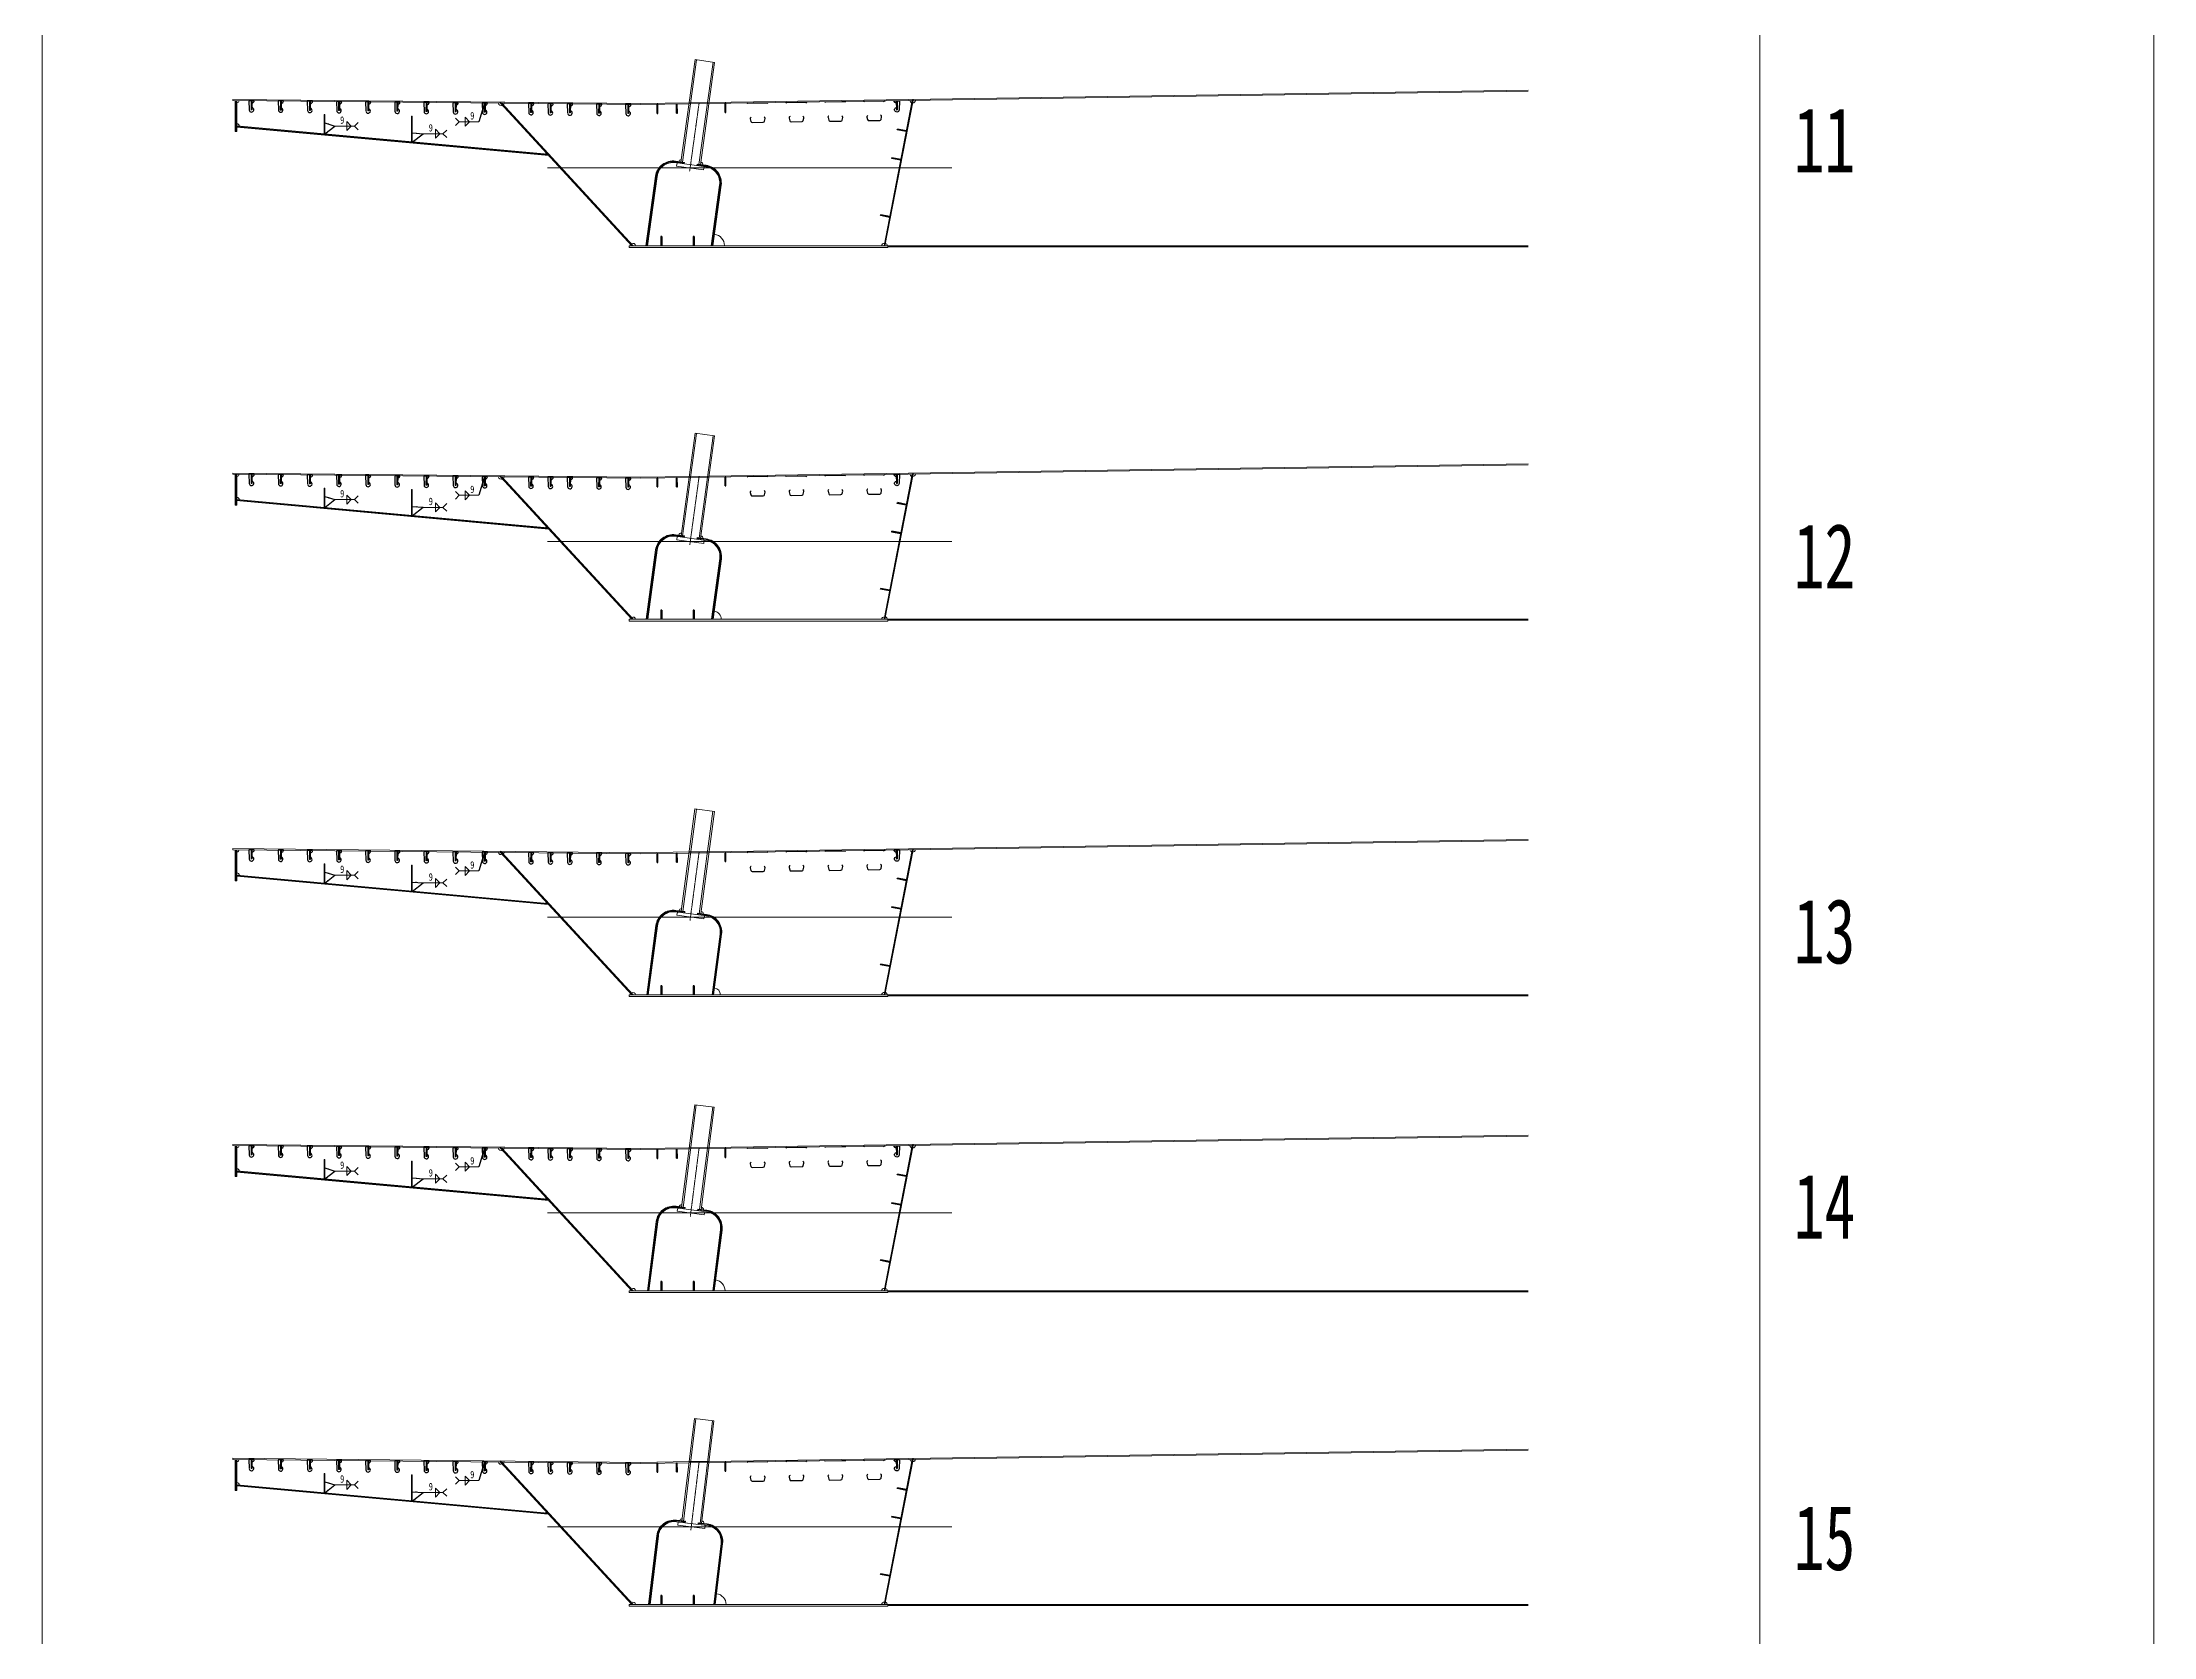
# Model space of a CAD drawing. Header units: millimetres. Extents: x 44597 to 300567, y -113054 to 73044.
# Drawn here: x 117247 to 149849, y 1205 to 25829 of the extents above; entities that cross this region are included whole.
import ezdxf
from ezdxf.enums import TextEntityAlignment as Align

# ---------------------------------------------------------------- set-up
doc = ezdxf.new("R2010")
doc.units = ezdxf.units.MM
doc.linetypes.add('CENTER2', pattern=[28.575, 19.05, -3.175, 3.175, -3.175])
doc.layers.get('Defpoints').update_dxf_attribs({"color": 8})
for name, color, linetype, lineweight in [('Dim', 4, 'Continuous', 15), ('中心线', 2, 'CENTER2', 15), ('标注线及字体', 2, 'Continuous', 15), ('细实线', 4, 'Continuous', 15), ('钢板粗线', 1, 'Continuous', 25), ('钢板细线', 6, 'Continuous', 15)]:
    doc.layers.add(name, color=color, linetype=linetype, lineweight=lineweight)
doc.layers.add('Text', color=4, linetype='Continuous')
doc.styles.add('111', font='', dxfattribs={"width": 0.7})
doc.styles.add('SMEDI', font='', dxfattribs={"width": 0.75})
doc.styles.get("Standard").update_dxf_attribs({"font": ''})
doc.styles.get('111').set_extended_font_data('仿宋_GB2312')
doc.styles.get('SMEDI').set_extended_font_data('仿宋_GB2312')
doc.styles.get('Standard').set_extended_font_data('仿宋_GB2312')
doc.dimstyles.new('200', dxfattribs={"dimscale": 0, "dimtxt": 2.5, "dimasz": 1, "dimexe": 1, "dimexo": 1, "dimgap": 0.6, "dimtad": 1, "dimdec": 0, "dimdsep": 46, "dimtxsty": '111', "dimblk": 'OBLIQUE', "dimcen": 0, "dimclrd": 4, "dimclre": 4, "dimclrt": 4, "dimadec": 1, "dimazin": 2, "dimtfac": 1, "dimtdec": 0, "dimtix": 1, "dimtmove": 2, "dimatfit": 3, "dimfxl": 4, "dimfxlon": 1, "dimtolj": 1, "dimlwd": -1, "dimlwe": -1, "dimarcsym": 0})
doc.dimstyles.new('MSteel_1.0_1.0', dxfattribs={"dimtxt": 3, "dimasz": 1.2, "dimexe": 1, "dimexo": 1, "dimgap": 1, "dimtad": 3, "dimtoh": 1, "dimdec": 0, "dimzin": 0, "dimdsep": 46, "dimtxsty": 'Standard', "dimblk": 'ARCHTICK', "dimcen": 0.09, "dimclrd": 3, "dimclre": 3, "dimadec": 0, "dimazin": 0, "dimtfac": 1, "dimtdec": 4, "dimtofl": 0, "dimtmove": 0, "dimatfit": 3, "dimfxl": 1, "dimtolj": 1, "dimtzin": 0, "dimarcsym": 0})

# ---------------------------------------------------------------- blocks, each defined once
blk = doc.blocks.new('U型肋1')
at = {"layer": 'Defpoints'}
blk.add_line((-160, 0), (160, 0), dxfattribs=at)
at = {"layer": '钢板粗线', "color": 6}
for p, q in [((148, -10), (160, 0)), ((-148, -10), (-160, 0))]:
    blk.add_line(p, q, dxfattribs=at)
blk.add_lwpolyline([(-99, -220, 0.414266), (-114, -245), (-104, -285, 0.348876), (-85, -300), (85, -300, 0.348876), (104, -285), (114, -245, 0.414091), (99, -220, 0.414091)], format="xyb", dxfattribs=at)
blk = doc.blocks.new('12-140加劲 有过焊孔')
at = {"layer": 'Defpoints'}
blk.add_line((0, 0), (0, 140), dxfattribs=at)
at = {"layer": '钢板粗线', "color": 7}
for p, q in [((-6, 0), (-6, 140)), ((-6, 140), (6, 140)), ((6, 0), (6, 140)), ((41, 0), (35, 141)), ((-41, 0), (41, 0))]:
    blk.add_line(p, q, dxfattribs=at)
for centre, start, end in [((-6, 0), 90, 180), ((0, 140), 2.441, 260.1291)]:
    blk.add_arc(centre, 35, start, end, dxfattribs=at)
blk = doc.blocks.new('14-160加劲 无过焊孔')
at = {"layer": 'Defpoints'}
blk.add_line((38609, 32077), (38609, 32217), dxfattribs=at)
at = {"layer": '钢板粗线', "color": 7}
for p, q in [((38603, 32077), (38603, 32217)), ((38603, 32217), (38615, 32217)), ((38603, 32077), (38615, 32077)), ((38615, 32077), (38615, 32217))]:
    blk.add_line(p, q, dxfattribs=at)
blk = doc.blocks.new('_ArchTick')
at = {"color": 0, "linetype": 'ByBlock', "const_width": 0.15}
blk.add_lwpolyline([(-0.5, -0.5), (0.5, 0.5)], dxfattribs=at)
blk = doc.blocks.new('角焊缝1')
at = {"layer": 'Dim'}
blk.add_line((-3101.17, 370.22), (-3106.48, 370.22), dxfattribs=at)
blk.add_lwpolyline([(-3107.48, 369.22), (-3106.48, 370.22), (-3107.48, 371.22)], dxfattribs=at)
blk.add_lwpolyline([(-3104.91, 371.45), (-3104.91, 368.99), (-3103.68, 370.22)], close=True, dxfattribs=at)
blk = doc.blocks.new('角焊缝2')
at = {"layer": 'Dim'}
blk.add_line((-3138.01, 370.22), (-3132.7, 370.22), dxfattribs=at)
blk.add_lwpolyline([(-3134.75, 371.45), (-3134.75, 368.99), (-3133.52, 370.22)], close=True, dxfattribs=at)
blk.add_lwpolyline([(-3131.7, 369.22), (-3132.7, 370.22), (-3131.7, 371.22)], dxfattribs=at)
blk = doc.blocks.new('12-140加劲 无过焊孔')
at = {"layer": 'Defpoints'}
blk.add_line((38947, 32077), (38947, 32217), dxfattribs=at)
at = {"layer": '钢板粗线', "color": 7}
for p, q in [((38941, 32077), (38941, 32217)), ((38941, 32217), (38953, 32217)), ((38941, 32077), (38953, 32077)), ((38953, 32077), (38953, 32217))]:
    blk.add_line(p, q, dxfattribs=at)
blk = doc.blocks.new('_Oblique')
at = {"color": 0, "linetype": 'ByBlock', "lineweight": -2}
blk.add_line((-0.5, -0.5), (0.5, 0.5), dxfattribs=at)
blk = doc.blocks.new('*D620')
at = {"layer": 'Defpoints', "color": 0, "transparency": 16777216}
for p in [(127730, 23619), (126311, 22688), (127602, 22688), (127748, 22789), (130301, 22688)]:
    blk.add_point(p, dxfattribs=at)
at = {"layer": '细实线', "color": 4, "transparency": 16777216}
blk.add_arc((127602, 22688), 178, 0, 82.1459, dxfattribs=at)
for p, rotation in [((127626, 22864), 172.1459400000016), ((127779, 22688), 270)]:
    blk.add_blockref('_Oblique', p, dxfattribs=dict(at, rotation=rotation))
at = {"layer": '细实线', "color": 4, "transparency": 16777216, "insert": (127737, 22806), "char_height": 2.5, "attachment_point": 5, "rotation": 311.073, "style": '111'}
blk.add_mtext('\\A1;82.1%%d', dxfattribs=at)
blk = doc.blocks.new('*D621')
at = {"layer": 'Defpoints', "color": 0, "transparency": 16777216}
for p in [(127733, 17851), (127705, 16994), (126311, 16918), (127606, 16918), (130301, 16918)]:
    blk.add_point(p, dxfattribs=at)
at = {"layer": '细实线', "color": 4, "transparency": 16777216}
blk.add_arc((127606, 16918), 125, 0, 82.2534, dxfattribs=at)
for p, rotation in [((127623, 17042), 172.2533700000018), ((127731, 16918), 270)]:
    blk.add_blockref('_Oblique', p, dxfattribs=dict(at, rotation=rotation))
at = {"layer": '细实线', "color": 4, "transparency": 16777216, "insert": (127701, 17002), "char_height": 2.5, "attachment_point": 5, "rotation": 311.1267, "style": '111'}
blk.add_mtext('\\A1;82.3%%d', dxfattribs=at)
blk = doc.blocks.new('*D622')
at = {"layer": 'Defpoints', "color": 0, "transparency": 16777216}
for p in [(127737, 12053), (126311, 11119), (127613, 11119), (127702, 11175), (130301, 11119)]:
    blk.add_point(p, dxfattribs=at)
at = {"layer": '细实线', "color": 4, "transparency": 16777216}
blk.add_arc((127613, 11119), 105, 0, 82.4347, dxfattribs=at)
for p, rotation in [((127626, 11223), 172.4347400000018), ((127718, 11119), 270)]:
    blk.add_blockref('_Oblique', p, dxfattribs=dict(at, rotation=rotation))
at = {"layer": '细实线', "color": 4, "transparency": 16777216, "insert": (127693, 11189), "char_height": 2.5, "attachment_point": 5, "rotation": 311.2174, "style": '111'}
blk.add_mtext('\\A1;82.4%%d', dxfattribs=at)
blk = doc.blocks.new('*D623')
at = {"layer": 'Defpoints', "color": 0, "transparency": 16777216}
for p in [(127743, 7486), (126311, 6550), (127623, 6550), (127763, 6641), (130301, 6550)]:
    blk.add_point(p, dxfattribs=at)
at = {"layer": '细实线', "color": 4, "transparency": 16777216}
blk.add_arc((127623, 6550), 166, 0, 82.7132, dxfattribs=at)
for p, rotation in [((127644, 6715), 172.7131500000014), ((127790, 6550), 270)]:
    blk.add_blockref('_Oblique', p, dxfattribs=dict(at, rotation=rotation))
at = {"layer": '细实线', "color": 4, "transparency": 16777216, "insert": (127750, 6661), "char_height": 2.5, "attachment_point": 5, "rotation": 311.3566, "style": '111'}
blk.add_mtext('\\A1;82.7%%d', dxfattribs=at)
blk = doc.blocks.new('*D624')
at = {"layer": 'Defpoints', "color": 0, "transparency": 16777216}
for p in [(127752, 2644), (126311, 1703), (127639, 1703), (127778, 1796), (130301, 1703)]:
    blk.add_point(p, dxfattribs=at)
at = {"layer": '细实线', "color": 4, "transparency": 16777216}
blk.add_arc((127639, 1703), 167, 0, 83.1315, dxfattribs=at)
for p, rotation in [((127659, 1870), 173.1314800000026), ((127807, 1703), 270)]:
    blk.add_blockref('_Oblique', p, dxfattribs=dict(at, rotation=rotation))
at = {"layer": '细实线', "color": 4, "transparency": 16777216, "insert": (127766, 1816), "char_height": 2.5, "attachment_point": 5, "rotation": 311.5657, "style": '111'}
blk.add_mtext('\\A1;83.1%%d', dxfattribs=at)

msp = doc.modelspace()

# ---------------------------------------------------------------- linework, layer by layer
at = {"layer": 'Defpoints'}
for p, q in [((120239.9, 24928.6), (120239.9, 24448.6)), ((124319.6, 24903.8), (126361.1, 22687.5)), ((130689.9, 24945), (130251.1, 22687.5)), ((120239.9, 24529), (125059.7, 24090)), ((121604.6, 24412.7), (121604.6, 24712.7)), ((122954.6, 24289.8), (122954.6, 24689.8)), ((126727.7, 23757.7), (126580.1, 22687.5)), ((127718.3, 23621.1), (127589.5, 22687.5)), ((120239.9, 19159.4), (120239.9, 18679.4)), ((121604.6, 18643.6), (121604.6, 18943.6)), ((122954.6, 18520.6), (122954.6, 18920.6)), ((124319.6, 19134.6), (126361.1, 16918.4)), ((130689.9, 19175.9), (130251.1, 16918.4)), ((120239.9, 18759.8), (125059.7, 18320.8)), ((126729.9, 17987.6), (126584.4, 16918.4)), ((127720.7, 17852.8), (127593.6, 16918.4)), ((130689.9, 13376), (130251.1, 11118.5)), ((120239.9, 13359.6), (120239.9, 12879.6)), ((121604.6, 12843.7), (121604.6, 13143.7)), ((122954.6, 12720.7), (122954.6, 13120.7)), ((124319.6, 13334.7), (126361.1, 11118.5)), ((120239.9, 12960), (125059.7, 12521)), ((126733.5, 12186.1), (126591.7, 11118.5)), ((127724.8, 12054.4), (127600.5, 11118.5)), ((130689.9, 8807.1), (130251.1, 6549.6)), ((120239.9, 8790.7), (120239.9, 8310.7)), ((121604.6, 8274.8), (121604.6, 8574.8)), ((122954.6, 8151.8), (122954.6, 8551.8)), ((124319.6, 8765.8), (126361.1, 6549.6)), ((120239.9, 8391.1), (125059.7, 7952.1)), ((126739.2, 7614.6), (126603, 6549.6)), ((127731.1, 7487.8), (127611.1, 6549.6)), ((120239.9, 3944.6), (120239.9, 3464.6)), ((124319.6, 3919.7), (126361.1, 1703.5)), ((130689.9, 3961), (130251.1, 1703.5)), ((121604.6, 3428.7), (121604.6, 3728.7)), ((122954.6, 3305.7), (122954.6, 3705.7)), ((120239.9, 3545), (125059.7, 3105.9)), ((126747.6, 2764.7), (126619.8, 1703.5)), ((127740.5, 2645.1), (127627, 1703.5))]:
    msp.add_line(p, q, dxfattribs=at)
for points in [[(127160.7, 23962.5), (127023, 23981.5, 0.4142136), (126727.7, 23757.7)], [(127718.3, 23621.1, 0.4142136), (127494.6, 23916.4), (127356.9, 23935.4)], [(127162.5, 18193.1), (127024.8, 18211.9, 0.4142136), (126729.9, 17987.6)], [(127720.7, 17852.8, 0.4142136), (127496.4, 18147.7), (127358.7, 18166.5)], [(127165.5, 12393), (127027.7, 12411.3, 0.4142136), (126733.5, 12186.1)], [(127724.8, 12054.4, 0.4142136), (127499.6, 12348.6), (127361.8, 12366.9)], [(127170.2, 7823.7), (127032.3, 7841.3, 0.4142136), (126739.2, 7614.6)], [(127731.1, 7487.8, 0.4142136), (127504.4, 7780.9), (127366.6, 7798.6)], [(127177.1, 2976.9), (127039.1, 2993.5, 0.4142136), (126747.6, 2764.7)], [(127740.5, 2645.1, 0.4142136), (127511.7, 2936.6), (127373.7, 2953.2)]]:
    msp.add_lwpolyline(points, format="xyb", dxfattribs=at)
at = {"layer": 'Dim', "color": 8}
for p, q in [((127541.4, 24881.8), (127233.1, 24877.2)), ((127235.2, 24893.2), (127543.5, 24897.8)), ((127541.4, 19112.6), (127233.1, 19108)), ((127235.2, 19124), (127543.5, 19128.7)), ((127541.4, 13312.8), (127233.1, 13308.2)), ((127235.2, 13324.2), (127543.5, 13328.8)), ((127541.4, 8743.9), (127233.1, 8739.3)), ((127235.2, 8755.3), (127543.5, 8759.9)), ((127235.2, 3909.2), (127543.5, 3913.8)), ((127541.4, 3897.8), (127233.1, 3893.1))]:
    msp.add_line(p, q, dxfattribs=at)
at = {"layer": '中心线', "ltscale": 0.6}
for p, q in [((127243.2, 23835.9), (127389.4, 24895.5)), ((127245.2, 18066.4), (127389.4, 19126.4)), ((127248.6, 12266.1), (127389.4, 13326.5)), ((127253.7, 7696.5), (127389.4, 8757.6)), ((127261.5, 2849.5), (127389.4, 3911.5))]:
    msp.add_line(p, q, dxfattribs=at)
at = {"layer": '细实线'}
msp.add_line((149849.3, 55015.9), (149849.3, -8433.4), dxfattribs=at)
msp.add_lwpolyline([(117246.8, 26098.2), (143766.2, 26098.2), (143766.2, -373), (117246.8, -373)], close=True, dxfattribs=at)
at = {"layer": '钢板细线'}
for p, q in [((127109, 23978.6), (127327.1, 25560.3)), ((127132.7, 23975.4), (127350.9, 25557)), ((127629.3, 25518.6), (127327.1, 25560.3)), ((127387.3, 23940.2), (127605.5, 25521.9)), ((127411.1, 23937), (127629.3, 25518.6)), ((120189.9, 24929.1), (120189.9, 24945.1)), ((120227.9, 24928.7), (120227.9, 24448.6)), ((120251.9, 24928.5), (120251.9, 24448.6)), ((124324.9, 24887.7), (126351.6, 22687.5)), ((124344.1, 24887.5), (126370.6, 22687.5)), ((130679.6, 24928.9), (130243.9, 22687.5)), ((130693.9, 24929.1), (130258.2, 22687.5)), ((120251.9, 24535.9), (125051.7, 24098.8)), ((120251.9, 24519.9), (125067.8, 24081.2)), ((121598.6, 24413.3), (121598.6, 24712.7)), ((121598.6, 24712.7), (121610.6, 24712.7)), ((121610.6, 24412.2), (121610.6, 24712.7)), ((122948.6, 24290.3), (122948.6, 24689.8)), ((122948.6, 24689.8), (122960.6, 24689.8)), ((122960.6, 24289.2), (122960.6, 24689.8)), ((120227.9, 24448.6), (120251.9, 24448.6)), ((127021.4, 23969.6), (127492.9, 23904.6)), ((127042.3, 23916.2), (127049.1, 23965.8)), ((127458.4, 23858.8), (127042.3, 23916.2)), ((127159.1, 23950.6), (127162.4, 23974.4)), ((127355.2, 23923.5), (127358.5, 23947.3)), ((127458.4, 23858.8), (127465.2, 23908.4)), ((126715.8, 23759.4), (126568, 22687.5)), ((126739.6, 23756.1), (126592.2, 22687.5)), ((127706.4, 23622.7), (127577.4, 22687.5)), ((127730.2, 23619.5), (127601.7, 22687.5)), ((130301.1, 22687.5), (126311.1, 22687.5)), ((126311.1, 22687.5), (126311.1, 22659.5)), ((130301.1, 22659.5), (126311.1, 22659.5)), ((130301.1, 22687.5), (130301.1, 22659.5)), ((130301.1, 22687.5), (140189.9, 22687.5)), ((130301.1, 22671.5), (140189.9, 22671.5)), ((127110.7, 18208.9), (127325.9, 19791)), ((127134.5, 18205.7), (127349.7, 19787.7)), ((127628.1, 19749.9), (127325.9, 19791)), ((127389.1, 18171.1), (127604.3, 19753.1)), ((127412.9, 18167.8), (127628.1, 19749.9)), ((120189.9, 19159.9), (120189.9, 19175.9)), ((120227.9, 19159.6), (120227.9, 18679.4)), ((120251.9, 19159.3), (120251.9, 18679.4)), ((121598.6, 18644.1), (121598.6, 18943.6)), ((121598.6, 18943.6), (121610.6, 18943.6)), ((121610.6, 18643), (121610.6, 18943.6)), ((122948.6, 18521.1), (122948.6, 18920.6)), ((122948.6, 18920.6), (122960.6, 18920.6)), ((122960.6, 18520), (122960.6, 18920.6)), ((124324.9, 19118.5), (126351.6, 16918.4)), ((124344.1, 19118.3), (126370.6, 16918.4)), ((130679.6, 19159.7), (130243.9, 16918.4)), ((130693.9, 19159.9), (130258.2, 16918.4)), ((120227.9, 18679.4), (120251.9, 18679.4)), ((120251.9, 18766.8), (125051.7, 18329.6)), ((120251.9, 18750.7), (125067.8, 18312)), ((126718, 17989.2), (126572.3, 16918.4)), ((126741.8, 17986), (126596.5, 16918.4)), ((127023.2, 18200), (127494.8, 18135.8)), ((127044.2, 18146.7), (127050.9, 18196.2)), ((127460.3, 18090.1), (127044.2, 18146.7)), ((127160.9, 18181.2), (127164.1, 18205)), ((127357.1, 18154.6), (127360.3, 18178.3)), ((127460.3, 18090.1), (127467.1, 18139.6)), ((127708.9, 17854.4), (127581.5, 16918.4)), ((127732.6, 17851.2), (127605.7, 16918.4)), ((130301.1, 16918.4), (126311.1, 16918.4)), ((126311.1, 16918.4), (126311.1, 16890.4)), ((130301.1, 16890.4), (126311.1, 16890.4)), ((130301.1, 16918.4), (130301.1, 16890.4)), ((130301.1, 16918.4), (140189.9, 16918.4)), ((130301.1, 16902.4), (140189.9, 16902.4)), ((127113.6, 12408.2), (127323.8, 13990.9)), ((127137.4, 12405), (127347.6, 13987.8)), ((127626.1, 13950.8), (127323.8, 13990.9)), ((127392.1, 12371.2), (127602.3, 13953.9)), ((127415.9, 12368.1), (127626.1, 13950.8)), ((120189.9, 13360.1), (120189.9, 13376.1)), ((120227.9, 13359.7), (120227.9, 12879.6)), ((120251.9, 13359.5), (120251.9, 12879.6)), ((121598.6, 12844.3), (121598.6, 13143.7)), ((121598.6, 13143.7), (121610.6, 13143.7)), ((121610.6, 12843.2), (121610.6, 13143.7)), ((122948.6, 12721.3), (122948.6, 13120.7)), ((122948.6, 13120.7), (122960.6, 13120.7)), ((122960.6, 12720.2), (122960.6, 13120.7)), ((124324.9, 13318.7), (126351.6, 11118.5)), ((124344.1, 13318.5), (126370.6, 11118.5)), ((130679.6, 13359.9), (130243.9, 11118.5)), ((130693.9, 13360.1), (130258.2, 11118.5)), ((120227.9, 12879.6), (120251.9, 12879.6)), ((120251.9, 12966.9), (125051.7, 12529.7)), ((120251.9, 12950.9), (125067.8, 12512.2)), ((127026.2, 12399.4), (127498, 12336.7)), ((127047.3, 12346.2), (127053.9, 12395.7)), ((127164, 12381.1), (127167.1, 12404.9)), ((126721.6, 12187.7), (126579.6, 11118.5)), ((126745.4, 12184.5), (126603.9, 11118.5)), ((127463.7, 12290.9), (127047.3, 12346.2)), ((127360.2, 12355), (127363.4, 12378.8)), ((127463.7, 12290.9), (127470.3, 12340.4)), ((127712.9, 12056), (127588.4, 11118.5)), ((127736.7, 12052.8), (127612.6, 11118.5)), ((130301.1, 11118.5), (126311.1, 11118.5)), ((126311.1, 11118.5), (126311.1, 11090.5)), ((130301.1, 11090.5), (126311.1, 11090.5)), ((130301.1, 11118.5), (130301.1, 11090.5)), ((130301.1, 11118.5), (140189.9, 11118.5)), ((130301.1, 11102.5), (140189.9, 11102.5)), ((127118, 7838), (127320.6, 9421.7)), ((127141.9, 7834.9), (127344.4, 9418.7)), ((127623.1, 9383), (127320.6, 9421.7)), ((127396.8, 7802.3), (127599.3, 9386.1)), ((127420.6, 7799.3), (127623.1, 9383)), ((120189.9, 8791.2), (120189.9, 8807.2)), ((120227.9, 8790.8), (120227.9, 8310.7)), ((120251.9, 8790.6), (120251.9, 8310.7)), ((121598.6, 8275.3), (121598.6, 8574.8)), ((121598.6, 8574.8), (121610.6, 8574.8)), ((121610.6, 8274.3), (121610.6, 8574.8)), ((122948.6, 8152.4), (122948.6, 8551.8)), ((122948.6, 8551.8), (122960.6, 8551.8)), ((122960.6, 8151.3), (122960.6, 8551.8)), ((124324.9, 8749.8), (126351.6, 6549.6)), ((124344.1, 8749.6), (126370.6, 6549.6)), ((130679.6, 8791), (130243.9, 6549.6)), ((130693.9, 8791.2), (130258.2, 6549.6)), ((120227.9, 8310.7), (120251.9, 8310.7)), ((120251.9, 8398), (125051.7, 7960.8)), ((120251.9, 8381.9), (125067.8, 7943.3)), ((127030.8, 7829.4), (127502.9, 7769)), ((127052.2, 7776.2), (127058.5, 7825.8)), ((127168.6, 7811.8), (127171.7, 7835.6)), ((126727.3, 7616.2), (126590.9, 6549.6)), ((126751.1, 7613.1), (126615.1, 6549.6)), ((127468.8, 7723), (127052.2, 7776.2)), ((127365, 7786.6), (127368.1, 7810.5)), ((127468.8, 7723), (127475.1, 7772.6)), ((127719.2, 7489.3), (127599, 6549.6)), ((127743, 7486.3), (127623.2, 6549.6)), ((130301.1, 6549.6), (126311.1, 6549.6)), ((126311.1, 6549.6), (126311.1, 6521.6)), ((130301.1, 6521.6), (126311.1, 6521.6)), ((130301.1, 6549.6), (130301.1, 6521.6)), ((130301.1, 6549.6), (140189.9, 6549.6)), ((130301.1, 6533.6), (140189.9, 6533.6)), ((127124.8, 2989.9), (127315.7, 4575.1)), ((127148.6, 2987), (127339.5, 4572.2)), ((127618.5, 4538.6), (127315.7, 4575.1)), ((127403.8, 2956.3), (127594.7, 4541.4)), ((127427.6, 2953.4), (127618.5, 4538.6)), ((120189.9, 3945.1), (120189.9, 3961.1)), ((120227.9, 3944.7), (120227.9, 3464.6)), ((120251.9, 3944.5), (120251.9, 3464.6)), ((130679.6, 3944.8), (130243.9, 1703.5)), ((130693.9, 3945), (130258.2, 1703.5)), ((121598.6, 3429.2), (121598.6, 3728.7)), ((121598.6, 3728.7), (121610.6, 3728.7)), ((121610.6, 3428.1), (121610.6, 3728.7)), ((122948.6, 3306.3), (122948.6, 3705.7)), ((122948.6, 3705.7), (122960.6, 3705.7)), ((122960.6, 3305.2), (122960.6, 3705.7)), ((124324.9, 3903.7), (126351.6, 1703.5)), ((124344.1, 3903.5), (126370.6, 1703.5)), ((120227.9, 3464.6), (120251.9, 3464.6)), ((120251.9, 3551.9), (125051.7, 3114.7)), ((120251.9, 3535.8), (125067.8, 3097.2)), ((127037.7, 2981.6), (127510.2, 2924.7)), ((127059.5, 2928.6), (127065.5, 2978.2)), ((127175.7, 2965), (127178.5, 2988.8)), ((127372.2, 2941.3), (127375.1, 2965.1)), ((126735.7, 2766.2), (126607.7, 1703.5)), ((126759.6, 2763.3), (126631.9, 1703.5)), ((127476.5, 2878.4), (127059.5, 2928.6)), ((127476.5, 2878.4), (127482.4, 2928)), ((127728.5, 2646.6), (127614.9, 1703.5)), ((127752.4, 2643.7), (127639.1, 1703.5)), ((130301.1, 1703.5), (126311.1, 1703.5)), ((126311.1, 1703.5), (126311.1, 1675.5)), ((130301.1, 1675.5), (126311.1, 1675.5)), ((130301.1, 1703.5), (130301.1, 1675.5)), ((130301.1, 1703.5), (140189.9, 1703.5)), ((130301.1, 1687.5), (140189.9, 1687.5))]:
    msp.add_line(p, q, dxfattribs=at)
at = {"layer": '钢板细线', "color": 2}
for p, q in [((131290.6, 23887.5), (125050, 23887.5)), ((131290.6, 18118.4), (125050, 18118.4)), ((131290.6, 12318.5), (125050, 12318.5)), ((131290.6, 7749.6), (125050, 7749.6)), ((131290.6, 2903.5), (125050, 2903.5))]:
    msp.add_line(p, q, dxfattribs=at)
at = {"layer": '钢板细线'}
for points in [[(120189.9, 24945.1), (126489.9, 24882), (127235.2, 24893.2)], [(120189.9, 24929.1), (126489.9, 24866), (127233.1, 24877.2)], [(127541.4, 24881.8), (140189.9, 25071.5)], [(127543.5, 24897.8), (140189.7, 25087.5)], [(127024.7, 23993.4), (127162.4, 23974.4)], [(127358.5, 23947.3), (127496.2, 23928.3)], [(127541.4, 19112.6), (140189.9, 19302.4)], [(127543.5, 19128.7), (140189.7, 19318.4)], [(120189.9, 19175.9), (126489.9, 19112.9), (127235.2, 19124)], [(120189.9, 19159.9), (126489.9, 19096.9), (127233.1, 19108)], [(127026.4, 18223.8), (127164.1, 18205)], [(127360.3, 18178.3), (127498.1, 18159.6)], [(120189.9, 13376.1), (126489.9, 13313), (127235.2, 13324.2)], [(127541.4, 13312.8), (140189.9, 13502.5)], [(127543.5, 13328.8), (140189.7, 13518.5)], [(120189.9, 13360.1), (126489.9, 13297), (127233.1, 13308.2)], [(127029.3, 12423.2), (127167.1, 12404.9)], [(127363.4, 12378.8), (127501.2, 12360.5)], [(120189.9, 8807.2), (126489.9, 8744.1), (127235.2, 8755.3)], [(127541.4, 8743.9), (140189.9, 8933.6)], [(127543.5, 8759.9), (140189.7, 8949.6)], [(120189.9, 8791.2), (126489.9, 8728.1), (127233.1, 8739.3)], [(127033.8, 7853.2), (127171.7, 7835.6)], [(127368.1, 7810.5), (127506, 7792.8)], [(120189.9, 3961.1), (126489.9, 3898), (127235.2, 3909.2)], [(120189.9, 3945.1), (126489.9, 3882), (127233.1, 3893.1)], [(127541.4, 3897.8), (140189.9, 4087.5)], [(127543.5, 3913.8), (140189.7, 4103.5)], [(127040.5, 3005.4), (127178.5, 2988.8)], [(127375.1, 2965.1), (127513.1, 2948.5)]]:
    msp.add_lwpolyline(points, dxfattribs=at)
for points in [[(127024.7, 23993.4, 0.4142136), (126715.8, 23759.4)], [(127021.4, 23969.6, 0.4142136), (126739.6, 23756.1)], [(127706.4, 23622.7, 0.4142136), (127492.9, 23904.6)], [(127730.2, 23619.5, 0.4142136), (127496.2, 23928.3)], [(127026.4, 18223.8, 0.4142136), (126718, 17989.2)], [(127023.2, 18200, 0.4142136), (126741.8, 17986)], [(127708.9, 17854.4, 0.4142136), (127494.8, 18135.8)], [(127732.6, 17851.2, 0.4142136), (127498.1, 18159.6)], [(127029.3, 12423.2, 0.4142136), (126721.6, 12187.7)], [(127026.2, 12399.4, 0.4142136), (126745.4, 12184.5)], [(127712.9, 12056, 0.4142136), (127498, 12336.7)], [(127736.7, 12052.8, 0.4142136), (127501.2, 12360.5)], [(127033.8, 7853.2, 0.4142136), (126727.3, 7616.2)], [(127030.8, 7829.4, 0.4142136), (126751.1, 7613.1)], [(127719.2, 7489.3, 0.4142136), (127502.9, 7769)], [(127743, 7486.3, 0.4142136), (127506, 7792.8)], [(127040.5, 3005.4, 0.4142136), (126735.7, 2766.2)], [(127037.7, 2981.6, 0.4142136), (126759.6, 2763.3)], [(127752.4, 2643.7, 0.4142136), (127513.1, 2948.5)], [(127728.5, 2646.6, 0.4142136), (127510.2, 2924.7)]]:
    msp.add_lwpolyline(points, format="xyb", dxfattribs=at)
for centre, start, end in [((120251.9, 24928.5), 270, 359.42629), ((124324.9, 24887.7), 179.42629, 312.30941), ((124344.1, 24887.5), 312.30941, 359.42629), ((130679.6, 24928.9), 180.86234, 259), ((130693.9, 24929.1), 259, 0.85937), ((120251.9, 24535.9), 354.79552, 90), ((125051.7, 24098.7), 132.64892, 174.83592), ((127109.4, 23981.7), 82.14594, 172.14594), ((127411.5, 23940), 352.14594, 82.14594), ((126370.6, 22687.5), 0, 132.58631), ((130243.9, 22687.5), 79, 180), ((130258.2, 22687.5), 0, 79), ((120251.9, 19159.3), 270, 359.42629), ((124324.9, 19118.5), 179.42629, 312.30941), ((124344.1, 19118.3), 312.30941, 359.42629), ((130679.6, 19159.7), 180.86234, 259), ((130693.9, 19159.9), 259, 0.85937), ((120251.9, 18766.8), 354.79552, 90), ((125051.7, 18329.6), 132.64892, 174.83592), ((127111.1, 18212.2), 82.25337, 172.25337), ((127413.3, 18171.1), 352.25337, 82.25337), ((126370.6, 16918.4), 0, 132.58631), ((130243.9, 16918.4), 79, 180), ((130258.2, 16918.4), 0, 79), ((120251.9, 13359.5), 270, 359.42629), ((124324.9, 13318.7), 179.42629, 312.30941), ((124344.1, 13318.5), 312.30941, 359.42629), ((130679.6, 13359.9), 180.86234, 259), ((130693.9, 13360.1), 259, 0.85937), ((120251.9, 12966.9), 354.79552, 90), ((125051.7, 12529.7), 132.64892, 174.83592), ((127114.1, 12411.9), 82.43474, 172.43474), ((127416.4, 12371.8), 352.43474, 82.43474), ((126370.6, 11118.5), 0, 132.58631), ((130243.9, 11118.5), 79, 180), ((130258.2, 11118.5), 0, 79), ((120251.9, 8790.6), 270, 359.42629), ((124324.9, 8749.8), 179.42629, 312.30941), ((124344.1, 8749.6), 312.30941, 359.42629), ((130679.6, 8791), 180.86234, 259), ((130693.9, 8791.2), 259, 0.85937), ((120251.9, 8398), 354.79552, 90), ((125051.7, 7960.8), 132.64892, 174.83592), ((127118.6, 7842.4), 82.71315, 172.71315), ((127421.1, 7803.7), 352.71315, 82.71315), ((126370.6, 6549.6), 0, 132.58631), ((130243.9, 6549.6), 79, 180), ((130258.2, 6549.6), 0, 79), ((120251.9, 3944.5), 270, 359.42629), ((130679.6, 3944.8), 180.86234, 259), ((130693.9, 3945), 259, 0.85937), ((120251.9, 3551.9), 354.79552, 90), ((124324.9, 3903.7), 179.42629, 312.30941), ((124344.1, 3903.5), 312.30941, 359.42629), ((125051.7, 3114.7), 132.64892, 174.83592), ((127125.4, 2995.2), 83.13148, 173.13148), ((127428.2, 2958.7), 353.13148, 83.13148), ((126370.6, 1703.5), 0, 132.58631), ((130243.9, 1703.5), 79, 180), ((130258.2, 1703.5), 0, 79)]:
    msp.add_arc(centre, 35, start, end, dxfattribs=at)

# ---------------------------------------------------------------- block references
at = {"layer": '细实线'}
for name, p, rotation in [('12-140加劲 有过焊孔', (120479.6, 24926.2), 179.4262908401), ('12-140加劲 有过焊孔', (120929.6, 24921.7), 179.4262908401), ('12-140加劲 有过焊孔', (121379.6, 24917.2), 179.4262908401), ('12-140加劲 有过焊孔', (121829.6, 24912.7), 179.4262908401), ('12-140加劲 有过焊孔', (122279.6, 24908.2), 179.4262908401), ('12-140加劲 有过焊孔', (122729.6, 24903.7), 179.4262908401), ('12-140加劲 有过焊孔', (123179.6, 24899.2), 179.4262908401), ('12-140加劲 有过焊孔', (123629.6, 24894.7), 179.4262908401), ('12-140加劲 有过焊孔', (124079.6, 24890.2), 179.4262908401), ('12-140加劲 有过焊孔', (124795.1, 24883), 179.4262908401), ('12-140加劲 有过焊孔', (125095.1, 24880), 179.4262908401), ('12-140加劲 有过焊孔', (125395.1, 24877), 179.4262908401), ('12-140加劲 有过焊孔', (125845.1, 24872.5), 179.4262908401), ('12-140加劲 有过焊孔', (126295.1, 24868), 179.4262908401), ('12-140加劲 无过焊孔', (88286.1, -7927.3), 0.8593722439355104), ('12-140加劲 无过焊孔', (88586.1, -7922.8), 0.8593722439355104), ('12-140加劲 无过焊孔', (89336.1, -7911.5), 0.8593722439355104), ('12-140加劲 有过焊孔', (120479.6, 19157), 179.4262908401), ('12-140加劲 有过焊孔', (120929.6, 19152.5), 179.4262908401), ('12-140加劲 有过焊孔', (121379.6, 19148), 179.4262908401), ('12-140加劲 有过焊孔', (121829.6, 19143.5), 179.4262908401), ('12-140加劲 有过焊孔', (122279.6, 19139), 179.4262908401), ('12-140加劲 有过焊孔', (122729.6, 19134.5), 179.4262908401), ('12-140加劲 有过焊孔', (123179.6, 19130), 179.4262908401), ('12-140加劲 有过焊孔', (123629.6, 19125.5), 179.4262908401), ('12-140加劲 有过焊孔', (124079.6, 19121), 179.4262908401), ('12-140加劲 有过焊孔', (124795.1, 19113.8), 179.4262908401), ('12-140加劲 有过焊孔', (125095.1, 19110.8), 179.4262908401), ('12-140加劲 有过焊孔', (125395.1, 19107.8), 179.4262908401), ('12-140加劲 有过焊孔', (125845.1, 19103.3), 179.4262908401), ('12-140加劲 有过焊孔', (126295.1, 19098.8), 179.4262908401), ('12-140加劲 无过焊孔', (88286.1, -13696.5), 0.8593722439355104), ('12-140加劲 无过焊孔', (88586.1, -13692), 0.8593722439355104), ('12-140加劲 无过焊孔', (89336.1, -13680.7), 0.8593722439355104), ('12-140加劲 有过焊孔', (120479.6, 13357.2), 179.4262908401), ('12-140加劲 有过焊孔', (120929.6, 13352.7), 179.4262908401), ('12-140加劲 有过焊孔', (121379.6, 13348.2), 179.4262908401), ('12-140加劲 有过焊孔', (121829.6, 13343.7), 179.4262908401), ('12-140加劲 有过焊孔', (122279.6, 13339.2), 179.4262908401), ('12-140加劲 有过焊孔', (122729.6, 13334.7), 179.4262908401), ('12-140加劲 有过焊孔', (123179.6, 13330.2), 179.4262908401), ('12-140加劲 有过焊孔', (123629.6, 13325.6), 179.4262908401), ('12-140加劲 有过焊孔', (124079.6, 13321.1), 179.4262908401), ('12-140加劲 有过焊孔', (124795.1, 13314), 179.4262908401), ('12-140加劲 有过焊孔', (125095.1, 13311), 179.4262908401), ('12-140加劲 有过焊孔', (125395.1, 13308), 179.4262908401), ('12-140加劲 有过焊孔', (125845.1, 13303.5), 179.4262908401), ('12-140加劲 有过焊孔', (126295.1, 13299), 179.4262908401), ('12-140加劲 无过焊孔', (88286.1, -19496.3), 0.8593722439355104), ('12-140加劲 无过焊孔', (88586.1, -19491.8), 0.8593722439355104), ('12-140加劲 无过焊孔', (89336.1, -19480.6), 0.8593722439355104), ('12-140加劲 有过焊孔', (120479.6, 8788.3), 179.4262908401), ('12-140加劲 有过焊孔', (120929.6, 8783.8), 179.4262908401), ('12-140加劲 有过焊孔', (121379.6, 8779.3), 179.4262908401), ('12-140加劲 有过焊孔', (121829.6, 8774.8), 179.4262908401), ('12-140加劲 有过焊孔', (122279.6, 8770.3), 179.4262908401), ('12-140加劲 有过焊孔', (122729.6, 8765.8), 179.4262908401), ('12-140加劲 有过焊孔', (123179.6, 8761.3), 179.4262908401), ('12-140加劲 有过焊孔', (123629.6, 8756.7), 179.4262908401), ('12-140加劲 有过焊孔', (124079.6, 8752.2), 179.4262908401), ('12-140加劲 有过焊孔', (124795.1, 8745.1), 179.4262908401), ('12-140加劲 有过焊孔', (125095.1, 8742.1), 179.4262908401), ('12-140加劲 有过焊孔', (125395.1, 8739.1), 179.4262908401), ('12-140加劲 有过焊孔', (125845.1, 8734.6), 179.4262908401), ('12-140加劲 有过焊孔', (126295.1, 8730.1), 179.4262908401), ('12-140加劲 无过焊孔', (88286.1, -24065.2), 0.8593722439355104), ('12-140加劲 无过焊孔', (88586.1, -24060.7), 0.8593722439355104), ('12-140加劲 无过焊孔', (89336.1, -24049.5), 0.8593722439355104), ('12-140加劲 有过焊孔', (120479.6, 3942.2), 179.4262908401), ('12-140加劲 有过焊孔', (120929.6, 3937.7), 179.4262908401), ('12-140加劲 有过焊孔', (121379.6, 3933.1), 179.4262908401), ('12-140加劲 有过焊孔', (121829.6, 3928.6), 179.4262908401), ('12-140加劲 有过焊孔', (122279.6, 3924.1), 179.4262908401), ('12-140加劲 有过焊孔', (122729.6, 3919.6), 179.4262908401), ('12-140加劲 有过焊孔', (123179.6, 3915.1), 179.4262908401), ('12-140加劲 有过焊孔', (123629.6, 3910.6), 179.4262908401), ('12-140加劲 有过焊孔', (124079.6, 3906.1), 179.4262908401), ('12-140加劲 有过焊孔', (124795.1, 3899), 179.4262908401), ('12-140加劲 有过焊孔', (125095.1, 3896), 179.4262908401), ('12-140加劲 有过焊孔', (125395.1, 3892.9), 179.4262908401), ('12-140加劲 有过焊孔', (125845.1, 3888.4), 179.4262908401), ('12-140加劲 有过焊孔', (126295.1, 3883.9), 179.4262908401), ('12-140加劲 无过焊孔', (88286.1, -28911.3), 0.8593722439355104), ('12-140加劲 无过焊孔', (88586.1, -28906.8), 0.8593722439355104), ('12-140加劲 无过焊孔', (89336.1, -28895.6), 0.8593722439355104)]:
    msp.add_blockref(name, p, dxfattribs=dict(at, rotation=rotation))
at = {"layer": '细实线', "color": 8, "xscale": 57.1428571428572, "yscale": 57.1428571428572, "zscale": 57.1428571428572}
for name, p in [('角焊缝2', (301077.5, 3379.4)), ('角焊缝2', (302445.7, 3260.4)), ('角焊缝1', (301198.4, 3446.1)), ('角焊缝2', (301077.5, -2389.8)), ('角焊缝2', (302445.7, -2508.8)), ('角焊缝1', (301198.4, -2323.1)), ('角焊缝1', (301198.4, -8123)), ('角焊缝2', (301077.5, -8189.6)), ('角焊缝2', (302445.7, -8308.6)), ('角焊缝1', (301198.4, -12691.9)), ('角焊缝2', (301077.5, -12758.5)), ('角焊缝2', (302445.7, -12877.5)), ('角焊缝2', (301077.5, -17604.6)), ('角焊缝1', (301198.4, -17538)), ('角焊缝2', (302445.7, -17723.6))]:
    msp.add_blockref(name, p, dxfattribs=at)
at = {"layer": '钢板细线'}
for name, p, rotation in [('U型肋1', (128290, 24893), 0.8593722436391068), ('U型肋1', (128889.9, 24902), 0.8593722436391068), ('U型肋1', (129489.9, 24911), 0.8593722436391068), ('U型肋1', (130089.9, 24920), 0.8593722436391068), ('14-160加劲 无过焊孔', (154708, -19564.7), 78.99999835263293), ('14-160加劲 无过焊孔', (154622.2, -20006.4), 78.99999835263293), ('14-160加劲 无过焊孔', (154450.4, -20889.9), 78.99999835263293), ('12-140加劲 无过焊孔', (165752.6, 54904.3), 180.000000000002), ('12-140加劲 无过焊孔', (166252.6, 54904.3), 180.000000000002), ('U型肋1', (128290, 19123.9), 0.8593722436391068), ('U型肋1', (128889.9, 19132.9), 0.8593722436391068), ('U型肋1', (129489.9, 19141.9), 0.8593722436391068), ('U型肋1', (130089.9, 19150.9), 0.8593722436391068), ('14-160加劲 无过焊孔', (154708, -25333.9), 78.99999835263293), ('14-160加劲 无过焊孔', (154622.2, -25775.6), 78.99999835263293), ('14-160加劲 无过焊孔', (154450.4, -26659.1), 78.99999835263293), ('12-140加劲 无过焊孔', (165752.6, 49135.1), 180.000000000002), ('12-140加劲 无过焊孔', (166252.6, 49135.1), 180.000000000002), ('U型肋1', (128290, 13324), 0.8593722436391068), ('U型肋1', (128889.9, 13333), 0.8593722436391068), ('U型肋1', (129489.9, 13342), 0.8593722436391068), ('U型肋1', (130089.9, 13351), 0.8593722436391068), ('14-160加劲 无过焊孔', (154708, -31133.7), 78.99999835263293), ('14-160加劲 无过焊孔', (154622.2, -31575.5), 78.99999835263293), ('14-160加劲 无过焊孔', (154450.4, -32458.9), 78.99999835263293), ('12-140加劲 无过焊孔', (165752.6, 43335.2), 180.000000000002), ('12-140加劲 无过焊孔', (166252.6, 43335.2), 180.000000000002), ('U型肋1', (128290, 8755.1), 0.8593722436391068), ('U型肋1', (128889.9, 8764.1), 0.8593722436391068), ('U型肋1', (129489.9, 8773.1), 0.8593722436391068), ('U型肋1', (130089.9, 8782.1), 0.8593722436391068), ('14-160加劲 无过焊孔', (154708, -35702.6), 78.99999835263293), ('14-160加劲 无过焊孔', (154622.2, -36144.4), 78.99999835263293), ('14-160加劲 无过焊孔', (154450.4, -37027.8), 78.99999835263293), ('12-140加劲 无过焊孔', (165752.6, 38766.3), 180.000000000002), ('12-140加劲 无过焊孔', (166252.6, 38766.3), 180.000000000002), ('U型肋1', (128889.9, 3918), 0.8593722436391068), ('U型肋1', (129489.9, 3927), 0.8593722436391068), ('U型肋1', (130089.9, 3936), 0.8593722436391068), ('U型肋1', (128290, 3909), 0.8593722436391068), ('14-160加劲 无过焊孔', (154708, -40548.8), 78.99999835263293), ('14-160加劲 无过焊孔', (154622.2, -40990.5), 78.99999835263293), ('14-160加劲 无过焊孔', (154450.4, -41874), 78.99999835263293), ('12-140加劲 无过焊孔', (165752.6, 33920.2), 180.000000000002), ('12-140加劲 无过焊孔', (166252.6, 33920.2), 180.000000000002)]:
    msp.add_blockref(name, p, dxfattribs=dict(at, rotation=rotation))
at = {"layer": '钢板细线', "xscale": -1, "rotation": 180.8593722436304}
for p in [(130439.9, 24925.3), (130439.9, 19156.1), (130439.9, 13356.3), (130439.9, 8787.4), (130439.9, 3941.2)]:
    msp.add_blockref('12-140加劲 有过焊孔', p, dxfattribs=at)

# ---------------------------------------------------------------- texts
at = {"layer": 'Text', "color": 8, "style": 'SMEDI', "width": 0.75}
for p in [(121846.2, 24627), (123214.3, 24508), (123854.8, 24693.7), (121846.2, 18857.8), (123854.8, 18924.5), (123214.3, 18738.8), (121846.2, 13058), (123854.8, 13124.6), (123214.3, 12939), (121846.2, 8489.1), (123854.8, 8555.7), (123214.3, 8370.1), (121846.2, 3643), (123854.8, 3709.6), (123214.3, 3524)]:
    msp.add_text('9', height=114.3, dxfattribs=at).set_placement(p, align=Align.MIDDLE_LEFT)
at = {"layer": '标注线及字体', "color": 0, "style": '111', "width": 0.7}
for s, p in [('11', (144764.9, 24318.9)), ('12', (144764.9, 17896.2)), ('13', (144764.9, 12095.1)), ('14', (144764.9, 7855.2)), ('15', (144764.9, 2727.4))]:
    msp.add_text(s, height=1000, dxfattribs=at).set_placement(p, align=Align.MIDDLE)

# ---------------------------------------------------------------- dimensions: what is measured, and where the dimension line sits
at = {"layer": '细实线'}
for base, line1, line2, picture, middle in [((127747.6, 22789.2), ((127730.2, 23619.5), (127601.7, 22687.5)), ((130301.1, 22687.5), (126311.1, 22687.5)), '*D620', (127737.1, 22805.6)), ((127705.3, 16993.8), ((127732.6, 17851.2), (127605.7, 16918.4)), ((130301.1, 16918.4), (126311.1, 16918.4)), '*D621', (127701.1, 17001.7)), ((127701.8, 11174.6), ((127736.7, 12052.8), (127612.6, 11118.5)), ((130301.1, 11118.5), (126311.1, 11118.5)), '*D622', (127693.2, 11189.1)), ((127762.6, 6640.7), ((127743, 7486.3), (127623.2, 6549.6)), ((130301.1, 6549.6), (126311.1, 6549.6)), '*D623', (127749.5, 6660.8)), ((127778.4, 1796.4), ((127752.4, 2643.7), (127639.1, 1703.5)), ((130301.1, 1703.5), (126311.1, 1703.5)), '*D624', (127765.7, 1815.7))]:
    dim = msp.add_angular_dim_2l(base=base, line1=line1, line2=line2, dimstyle='200', override={"dimscale": 1}, dxfattribs=at)
    dim.commit()
    dim.dimension.update_dxf_attribs({"geometry": picture, "text_midpoint": middle})

# ---------------------------------------------------------------- leaders
at = {"layer": 'Dim', "color": 8}
for points in [[(124073.6, 24890.2), (123988.4, 24601.7)], [(121609.4, 24412.3), (121762.7, 24535)], [(121610.6, 24583.1), (121762.7, 24535)], [(122960.6, 24284.5), (123130.9, 24416)], [(122961.3, 24428.2), (123130.9, 24416)], [(124073.6, 19121.1), (123988.4, 18832.5)], [(121609.4, 18643.1), (121762.7, 18765.8)], [(121610.6, 18813.9), (121762.7, 18765.8)], [(122960.6, 18515.4), (123130.9, 18646.8)], [(122961.3, 18659.1), (123130.9, 18646.8)], [(124073.6, 13321.2), (123988.4, 13032.6)], [(121609.4, 12843.3), (121762.7, 12966)], [(121610.6, 13014.1), (121762.7, 12966)], [(122960.6, 12715.5), (123130.9, 12847)], [(122961.3, 12859.2), (123130.9, 12847)], [(124073.6, 8752.3), (123988.4, 8463.7)], [(121609.4, 8274.4), (121762.7, 8397.1)], [(121610.6, 8445.2), (121762.7, 8397.1)], [(122960.6, 8146.6), (123130.9, 8278.1)], [(122961.3, 8290.3), (123130.9, 8278.1)], [(121610.6, 3599), (121762.7, 3551)], [(124073.6, 3906.2), (123988.4, 3617.6)], [(121609.4, 3428.2), (121762.7, 3551)], [(122960.6, 3300.5), (123130.9, 3432)], [(122961.3, 3444.2), (123130.9, 3432)]]:
    msp.add_leader(points, dimstyle='MSteel_1.0_1.0', override={"dimscale": 57.142857, "dimclrd": 8}, dxfattribs=at)

doc.saveas('drawing.dxf')
